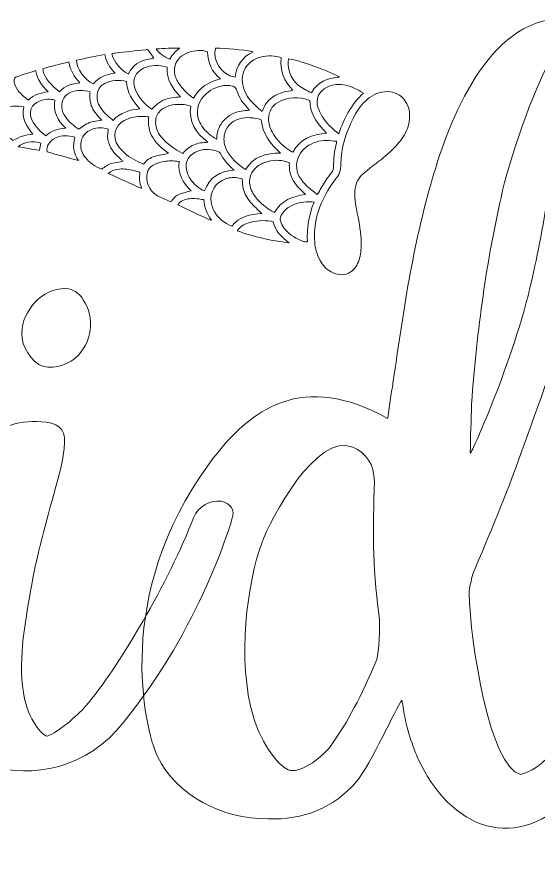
# Model space of a CAD drawing. Header units: inches. Extents: x 0.16 to 5.6, y -5.13 to -0.86.
# Drawn here: x 3.627 to 4.411, y -5.01 to -3.747 of the extents above; entities that cross this region are included whole.
import ezdxf

# ---------------------------------------------------------------- set-up
doc = ezdxf.new("R2010")
doc.units = ezdxf.units.IN
doc.header["$MEASUREMENT"] = 0
doc.layers.add('Layer 1', color=7, linetype='Continuous')

# ---------------------------------------------------------------- blocks, each defined once
blk = doc.blocks.new('block 3')
at = {"layer": 'Layer 1', "lineweight": 0}
blk.add_open_spline([(4.0745, -4.0869), (4.0731, -4.0653), (4.0762, -4.0484), (4.0824, -4.0321), (4.0876, -4.0184), (4.0946, -4.0056), (4.1035, -3.9938), (4.1041, -3.993), (4.1047, -3.992), (4.1054, -3.9912), (4.1113, -3.9847), (4.114, -3.9773), (4.114, -3.9682), (4.114, -3.9434), (4.1215, -3.9203), (4.1327, -3.8984), (4.1374, -3.8892), (4.1433, -3.8807), (4.1507, -3.8734), (4.1587, -3.8655), (4.1682, -3.8604), (4.1795, -3.8592), (4.1961, -3.8574), (4.2105, -3.8671), (4.2154, -3.8832), (4.2182, -3.8926), (4.2177, -3.9018), (4.2149, -3.911), (4.2121, -3.9202), (4.2075, -3.9286), (4.2012, -3.9358), (4.1956, -3.9422), (4.1897, -3.9482), (4.1833, -3.9538), (4.1763, -3.96), (4.1686, -3.9654), (4.1612, -3.9712), (4.1567, -3.9747), (4.1524, -3.9784), (4.148, -3.982), (4.1379, -3.9903), (4.1344, -4.0014), (4.1347, -4.014), (4.135, -4.0255), (4.1374, -4.0366), (4.1396, -4.0478), (4.1424, -4.0623), (4.145, -4.0769), (4.1444, -4.0917), (4.1441, -4.0996), (4.1432, -4.1074), (4.1402, -4.1148), (4.1372, -4.1223), (4.1327, -4.1286), (4.1251, -4.132), (4.1162, -4.1359), (4.1076, -4.1344), (4.0993, -4.1302), (4.0918, -4.1263), (4.0865, -4.1201), (4.0826, -4.1128), (4.0775, -4.1034), (4.0751, -4.0933), (4.0745, -4.0869)], degree=3, knots=[0, 0, 0, 0, 1, 1, 1, 2, 2, 2, 3, 3, 3, 4, 4, 4, 5, 5, 5, 6, 6, 6, 7, 7, 7, 8, 8, 8, 9, 9, 9, 10, 10, 10, 11, 11, 11, 12, 12, 12, 13, 13, 13, 14, 14, 14, 15, 15, 15, 16, 16, 16, 17, 17, 17, 18, 18, 18, 19, 19, 19, 20, 20, 20, 21, 21, 21, 21], dxfattribs=at)
blk = doc.blocks.new('block 2')
at = {"layer": 'Layer 1'}
blk.add_blockref('block 3', (0, 0), dxfattribs=at)
blk = doc.blocks.new('block 6')
at = {"layer": 'Layer 1', "lineweight": 0}
blk.add_open_spline([(3.8927, -3.9391), (3.899, -3.9362), (3.9058, -3.9357), (3.9137, -3.9352), (3.8954, -3.9209), (3.8848, -3.9041), (3.888, -3.8809), (3.879, -3.8779), (3.87, -3.8776), (3.8609, -3.8791), (3.8546, -3.8802), (3.8488, -3.8826), (3.8438, -3.8866), (3.8388, -3.8905), (3.8361, -3.8956), (3.8355, -3.902), (3.8346, -3.9116), (3.8376, -3.9199), (3.8435, -3.9272), (3.8523, -3.9381), (3.8639, -3.9453), (3.8761, -3.9523), (3.8809, -3.9464), (3.8862, -3.942), (3.8927, -3.9391)], degree=3, knots=[0, 0, 0, 0, 1, 1, 1, 2, 2, 2, 3, 3, 3, 4, 4, 4, 5, 5, 5, 6, 6, 6, 7, 7, 7, 8, 8, 8, 8], dxfattribs=at)
blk = doc.blocks.new('block 5')
at = {"layer": 'Layer 1'}
blk.add_blockref('block 6', (0, 0), dxfattribs=at)
blk = doc.blocks.new('block 9')
at = {"layer": 'Layer 1', "lineweight": 0}
blk.add_open_spline([(3.9065, -3.7975), (3.8969, -3.7964), (3.8878, -3.7985), (3.8792, -3.8026), (3.8666, -3.8086), (3.8608, -3.8226), (3.8649, -3.836), (3.8666, -3.8413), (3.8693, -3.8461), (3.8727, -3.8505), (3.8775, -3.8568), (3.8834, -3.862), (3.8894, -3.867), (3.8903, -3.8677), (3.8913, -3.8683), (3.8925, -3.8691), (3.9011, -3.8528), (3.9152, -3.8443), (3.9329, -3.8398), (3.92, -3.8291), (3.9134, -3.8159), (3.9135, -3.7991), (3.9109, -3.7985), (3.9087, -3.7977), (3.9065, -3.7975)], degree=3, knots=[0, 0, 0, 0, 1, 1, 1, 2, 2, 2, 3, 3, 3, 4, 4, 4, 5, 5, 5, 6, 6, 6, 7, 7, 7, 8, 8, 8, 8], dxfattribs=at)
blk = doc.blocks.new('block 8')
at = {"layer": 'Layer 1'}
blk.add_blockref('block 9', (0, 0), dxfattribs=at)
blk = doc.blocks.new('block 11')
at = {"layer": 'Layer 1', "lineweight": 0}
blk.add_open_spline([(3.8714, -4.0132), (3.8769, -4.0112), (3.8827, -4.0099), (3.8887, -4.0083), (3.8762, -3.9963), (3.8683, -3.9824), (3.8707, -3.9643), (3.8695, -3.964), (3.8685, -3.9638), (3.8674, -3.9637), (3.8597, -3.963), (3.852, -3.9631), (3.8445, -3.9648), (3.84, -3.9658), (3.8357, -3.9675), (3.8316, -3.9695), (3.8271, -3.9717), (3.8244, -3.9756), (3.823, -3.9804), (3.8195, -3.9926), (3.8254, -4.0085), (3.8365, -4.0146), (3.8434, -4.0185), (3.8509, -4.0213), (3.8585, -4.0248), (3.8616, -4.0194), (3.8657, -4.0152), (3.8714, -4.0132)], degree=3, knots=[0, 0, 0, 0, 1, 1, 1, 2, 2, 2, 3, 3, 3, 4, 4, 4, 5, 5, 5, 6, 6, 6, 7, 7, 7, 8, 8, 8, 9, 9, 9, 9], dxfattribs=at)
blk = doc.blocks.new('block 10')
at = {"layer": 'Layer 1'}
blk.add_blockref('block 11', (0, 0), dxfattribs=at)
blk = doc.blocks.new('block 7')
at = {"layer": 'Layer 1'}
for name in ['block 8', 'block 10']:
    blk.add_blockref(name, (0, 0), dxfattribs=at)
blk = doc.blocks.new('block 4')
at = {"layer": 'Layer 1'}
for name in ['block 7', 'block 5']:
    blk.add_blockref(name, (0, 0), dxfattribs=at)
blk = doc.blocks.new('block 14')
at = {"layer": 'Layer 1', "lineweight": 0}
blk.add_open_spline([(4.08, -4.0111), (4.0839, -4.0047), (4.0876, -3.9981), (4.0917, -3.9918), (4.0944, -3.9875), (4.0976, -3.9836), (4.1007, -3.9795), (4.1022, -3.9774), (4.1029, -3.9753), (4.1029, -3.9727), (4.103, -3.9603), (4.104, -3.9481), (4.1071, -3.9361), (4.1073, -3.9355), (4.1071, -3.9349), (4.1072, -3.9337), (4.1022, -3.9333), (4.0973, -3.9327), (4.0924, -3.9326), (4.0813, -3.9324), (4.0712, -3.9356), (4.0622, -3.9421), (4.0476, -3.9527), (4.0429, -3.9722), (4.0513, -3.9868), (4.0578, -3.9982), (4.068, -4.0059), (4.0784, -4.0138), (4.079, -4.0126), (4.0795, -4.0119), (4.08, -4.0111)], degree=3, knots=[0, 0, 0, 0, 1, 1, 1, 2, 2, 2, 3, 3, 3, 4, 4, 4, 5, 5, 5, 6, 6, 6, 7, 7, 7, 8, 8, 8, 9, 9, 9, 10, 10, 10, 10], dxfattribs=at)
blk = doc.blocks.new('block 13')
at = {"layer": 'Layer 1'}
blk.add_blockref('block 14', (0, 0), dxfattribs=at)
blk = doc.blocks.new('block 16')
at = {"layer": 'Layer 1', "lineweight": 0}
blk.add_open_spline([(4.1214, -3.8495), (4.1116, -3.8474), (4.1021, -3.8481), (4.093, -3.8524), (4.0806, -3.8583), (4.0749, -3.8711), (4.0797, -3.884), (4.0818, -3.8897), (4.0849, -3.8952), (4.0883, -3.9002), (4.0942, -3.9089), (4.1021, -3.9157), (4.1109, -3.9223), (4.1188, -3.8991), (4.1293, -3.8779), (4.1478, -3.8613), (4.1391, -3.8563), (4.1308, -3.8516), (4.1214, -3.8495)], degree=3, knots=[0, 0, 0, 0, 1, 1, 1, 2, 2, 2, 3, 3, 3, 4, 4, 4, 5, 5, 5, 6, 6, 6, 6], dxfattribs=at)
blk = doc.blocks.new('block 15')
at = {"layer": 'Layer 1'}
blk.add_blockref('block 16', (0, 0), dxfattribs=at)
blk = doc.blocks.new('block 18')
at = {"layer": 'Layer 1', "lineweight": 0}
blk.add_open_spline([(4.0735, -4.025), (4.0693, -4.0249), (4.0656, -4.0247), (4.062, -4.0249), (4.0521, -4.0252), (4.0429, -4.0279), (4.0347, -4.0335), (4.0303, -4.0365), (4.0267, -4.0401), (4.0243, -4.045), (4.0225, -4.0487), (4.0219, -4.0526), (4.0239, -4.0565), (4.0256, -4.0597), (4.0273, -4.0631), (4.0296, -4.0658), (4.0371, -4.0748), (4.0468, -4.0805), (4.0578, -4.0842), (4.0595, -4.0848), (4.0613, -4.0847), (4.0636, -4.0851), (4.062, -4.0641), (4.066, -4.0446), (4.0735, -4.025)], degree=3, knots=[0, 0, 0, 0, 1, 1, 1, 2, 2, 2, 3, 3, 3, 4, 4, 4, 5, 5, 5, 6, 6, 6, 7, 7, 7, 8, 8, 8, 8], dxfattribs=at)
blk = doc.blocks.new('block 17')
at = {"layer": 'Layer 1'}
blk.add_blockref('block 18', (0, 0), dxfattribs=at)
blk = doc.blocks.new('block 12')
at = {"layer": 'Layer 1'}
for name in ['block 15', 'block 13', 'block 17']:
    blk.add_blockref(name, (0, 0), dxfattribs=at)
blk = doc.blocks.new('block 21')
at = {"layer": 'Layer 1', "lineweight": 0}
blk.add_open_spline([(4.092, -3.9209), (4.0906, -3.9195), (4.0892, -3.918), (4.0879, -3.9166), (4.0764, -3.9041), (4.0671, -3.8906), (4.0673, -3.8723), (4.0507, -3.8664), (4.0344, -3.8662), (4.0189, -3.8754), (4.0098, -3.8807), (4.0056, -3.8892), (4.0052, -3.8996), (4.005, -3.9067), (4.007, -3.9133), (4.0103, -3.9195), (4.0172, -3.9325), (4.0275, -3.9422), (4.0401, -3.9496), (4.0405, -3.9498), (4.041, -3.9499), (4.0415, -3.95), (4.0526, -3.9304), (4.0705, -3.9228), (4.0919, -3.9217), (4.092, -3.9212), (4.092, -3.921), (4.092, -3.9209)], degree=3, knots=[0, 0, 0, 0, 1, 1, 1, 2, 2, 2, 3, 3, 3, 4, 4, 4, 5, 5, 5, 6, 6, 6, 7, 7, 7, 8, 8, 8, 9, 9, 9, 9], dxfattribs=at)
blk = doc.blocks.new('block 20')
at = {"layer": 'Layer 1'}
blk.add_blockref('block 21', (0, 0), dxfattribs=at)
blk = doc.blocks.new('block 23')
at = {"layer": 'Layer 1', "lineweight": 0}
blk.add_open_spline([(4.0607, -4.0139), (4.0535, -4.0071), (4.0469, -4.0007), (4.0422, -3.9927), (4.0373, -3.9844), (4.0359, -3.9755), (4.0364, -3.9663), (4.0272, -3.9614), (4.0134, -3.9617), (4.0054, -3.9637), (3.9972, -3.9657), (3.9898, -3.9692), (3.9841, -3.9756), (3.9776, -3.9829), (3.975, -3.9913), (3.9773, -4.0009), (3.9783, -4.0047), (3.9797, -4.0086), (3.9817, -4.0119), (3.9895, -4.0246), (4.0005, -4.0337), (4.0138, -4.041), (4.0243, -4.023), (4.0407, -4.016), (4.0607, -4.0139)], degree=3, knots=[0, 0, 0, 0, 1, 1, 1, 2, 2, 2, 3, 3, 3, 4, 4, 4, 5, 5, 5, 6, 6, 6, 7, 7, 7, 8, 8, 8, 8], dxfattribs=at)
blk = doc.blocks.new('block 22')
at = {"layer": 'Layer 1'}
blk.add_blockref('block 23', (0, 0), dxfattribs=at)
blk = doc.blocks.new('block 25')
at = {"layer": 'Layer 1', "lineweight": 0}
blk.add_open_spline([(4.0353, -3.8099), (4.0318, -3.8217), (4.0385, -3.8406), (4.0495, -3.8492), (4.0557, -3.854), (4.0626, -3.8576), (4.0699, -3.861), (4.0784, -3.8439), (4.0935, -3.8386), (4.1117, -3.8374), (4.1005, -3.8295), (4.0451, -3.8097), (4.0353, -3.8099)], degree=3, knots=[0, 0, 0, 0, 1, 1, 1, 2, 2, 2, 3, 3, 3, 4, 4, 4, 4], dxfattribs=at)
blk = doc.blocks.new('block 24')
at = {"layer": 'Layer 1'}
blk.add_blockref('block 25', (0, 0), dxfattribs=at)
blk = doc.blocks.new('block 27')
at = {"layer": 'Layer 1', "lineweight": 0}
blk.add_open_spline([(4.0359, -4.0863), (4.0249, -4.0779), (4.0153, -4.0688), (4.0121, -4.055), (4.0115, -4.0547), (4.0111, -4.0545), (4.0107, -4.0544), (4.0101, -4.0542), (4.0095, -4.0541), (4.0089, -4.054), (3.9973, -4.0523), (3.9859, -4.0527), (3.9747, -4.0564), (3.9681, -4.0586), (3.9624, -4.0621), (3.9579, -4.0684), (3.9836, -4.0773), (4.0093, -4.0833), (4.0359, -4.0863)], degree=3, knots=[0, 0, 0, 0, 1, 1, 1, 2, 2, 2, 3, 3, 3, 4, 4, 4, 5, 5, 5, 6, 6, 6, 6], dxfattribs=at)
blk = doc.blocks.new('block 26')
at = {"layer": 'Layer 1'}
blk.add_blockref('block 27', (0, 0), dxfattribs=at)
blk = doc.blocks.new('block 19')
at = {"layer": 'Layer 1'}
for name in ['block 24', 'block 20', 'block 22', 'block 26']:
    blk.add_blockref(name, (0, 0), dxfattribs=at)
blk = doc.blocks.new('block 30')
at = {"layer": 'Layer 1', "lineweight": 0}
blk.add_open_spline([(3.6109, -3.8837), (3.6001, -3.8883), (3.5962, -3.8984), (3.6007, -3.9092), (3.6015, -3.9109), (3.6024, -3.9124), (3.6033, -3.914), (3.6072, -3.9206), (3.6125, -3.926), (3.6184, -3.9307), (3.6195, -3.9316), (3.6206, -3.9323), (3.6209, -3.9325), (3.6262, -3.93), (3.6306, -3.9274), (3.6354, -3.9259), (3.6402, -3.9243), (3.6454, -3.9239), (3.6507, -3.923), (3.6411, -3.9111), (3.6334, -3.8988), (3.6371, -3.8822), (3.6279, -3.8802), (3.6193, -3.8802), (3.6109, -3.8837)], degree=3, knots=[0, 0, 0, 0, 1, 1, 1, 2, 2, 2, 3, 3, 3, 4, 4, 4, 5, 5, 5, 6, 6, 6, 7, 7, 7, 8, 8, 8, 8], dxfattribs=at)
blk = doc.blocks.new('block 29')
at = {"layer": 'Layer 1'}
blk.add_blockref('block 30', (0, 0), dxfattribs=at)
blk = doc.blocks.new('block 32')
at = {"layer": 'Layer 1', "lineweight": 0}
blk.add_open_spline([(3.6549, -3.8276), (3.6455, -3.8306), (3.6367, -3.8334), (3.6279, -3.8362), (3.6229, -3.8379), (3.6221, -3.8393), (3.6228, -3.8447), (3.6229, -3.8459), (3.6231, -3.8472), (3.6235, -3.8483), (3.6272, -3.8589), (3.6354, -3.8655), (3.6442, -3.8717), (3.6525, -3.8634), (3.6626, -3.8607), (3.6735, -3.8594), (3.6645, -3.8502), (3.6572, -3.8406), (3.6549, -3.8276)], degree=3, knots=[0, 0, 0, 0, 1, 1, 1, 2, 2, 2, 3, 3, 3, 4, 4, 4, 5, 5, 5, 6, 6, 6, 6], dxfattribs=at)
blk = doc.blocks.new('block 31')
at = {"layer": 'Layer 1'}
blk.add_blockref('block 32', (0, 0), dxfattribs=at)
blk = doc.blocks.new('block 28')
at = {"layer": 'Layer 1'}
for name in ['block 31', 'block 29']:
    blk.add_blockref(name, (0, 0), dxfattribs=at)
blk = doc.blocks.new('block 35')
at = {"layer": 'Layer 1', "lineweight": 0}
blk.add_open_spline([(3.8117, -3.8851), (3.8004, -3.873), (3.7919, -3.8603), (3.7916, -3.8438), (3.78, -3.8414), (3.769, -3.8415), (3.7585, -3.847), (3.7526, -3.85), (3.7492, -3.8547), (3.7478, -3.8611), (3.7462, -3.8691), (3.7478, -3.8764), (3.7523, -3.8831), (3.7574, -3.8906), (3.764, -3.8965), (3.7716, -3.9023), (3.7822, -3.8904), (3.7962, -3.8865), (3.8117, -3.8851)], degree=3, knots=[0, 0, 0, 0, 1, 1, 1, 2, 2, 2, 3, 3, 3, 4, 4, 4, 5, 5, 5, 6, 6, 6, 6], dxfattribs=at)
blk = doc.blocks.new('block 34')
at = {"layer": 'Layer 1'}
blk.add_blockref('block 35', (0, 0), dxfattribs=at)
blk = doc.blocks.new('block 37')
at = {"layer": 'Layer 1', "lineweight": 0}
blk.add_open_spline([(3.7398, -3.9157), (3.7297, -3.9196), (3.7239, -3.9267), (3.7229, -3.9378), (3.7222, -3.9457), (3.7249, -3.9524), (3.7297, -3.9583), (3.7362, -3.9664), (3.7446, -3.9718), (3.7544, -3.9757), (3.7588, -3.9718), (3.7635, -3.9686), (3.7691, -3.9672), (3.7747, -3.9658), (3.7804, -3.9649), (3.7863, -3.9638), (3.7852, -3.9629), (3.784, -3.9619), (3.783, -3.9609), (3.7795, -3.9574), (3.7757, -3.9542), (3.7726, -3.9504), (3.7649, -3.9409), (3.7613, -3.9301), (3.7639, -3.9177), (3.764, -3.9171), (3.764, -3.9165), (3.7641, -3.9155), (3.7559, -3.9128), (3.7478, -3.9126), (3.7398, -3.9157)], degree=3, knots=[0, 0, 0, 0, 1, 1, 1, 2, 2, 2, 3, 3, 3, 4, 4, 4, 5, 5, 5, 6, 6, 6, 7, 7, 7, 8, 8, 8, 9, 9, 9, 10, 10, 10, 10], dxfattribs=at)
blk = doc.blocks.new('block 36')
at = {"layer": 'Layer 1'}
blk.add_blockref('block 37', (0, 0), dxfattribs=at)
blk = doc.blocks.new('block 39')
at = {"layer": 'Layer 1', "lineweight": 0}
blk.add_open_spline([(3.7949, -3.8313), (3.8013, -3.819), (3.8116, -3.8124), (3.825, -3.8103), (3.8275, -3.8099), (3.83, -3.8094), (3.8327, -3.8089), (3.8298, -3.8048), (3.827, -3.8011), (3.8245, -3.7973), (3.8234, -3.7957), (3.822, -3.7959), (3.8205, -3.7961), (3.8052, -3.7977), (3.7899, -3.7994), (3.7746, -3.8011), (3.773, -3.8013), (3.7715, -3.8018), (3.7696, -3.8023), (3.7732, -3.8164), (3.7823, -3.8253), (3.7939, -3.8324), (3.7945, -3.8318), (3.7948, -3.8316), (3.7949, -3.8313)], degree=3, knots=[0, 0, 0, 0, 1, 1, 1, 2, 2, 2, 3, 3, 3, 4, 4, 4, 5, 5, 5, 6, 6, 6, 7, 7, 7, 8, 8, 8, 8], dxfattribs=at)
blk = doc.blocks.new('block 38')
at = {"layer": 'Layer 1'}
blk.add_blockref('block 39', (0, 0), dxfattribs=at)
blk = doc.blocks.new('block 33')
at = {"layer": 'Layer 1'}
for name in ['block 38', 'block 34', 'block 36']:
    blk.add_blockref(name, (0, 0), dxfattribs=at)
blk = doc.blocks.new('block 47')
at = {"layer": 'Layer 1', "lineweight": 0}
blk.add_open_spline([(3.7417, -3.8476), (3.7495, -3.8368), (3.7613, -3.8333), (3.7744, -3.8312), (3.7664, -3.8232), (3.7612, -3.8143), (3.7587, -3.8034), (3.7444, -3.8062), (3.7304, -3.8089), (3.7164, -3.8116), (3.7158, -3.824), (3.7286, -3.8417), (3.7417, -3.8476)], degree=3, knots=[0, 0, 0, 0, 1, 1, 1, 2, 2, 2, 3, 3, 3, 4, 4, 4, 4], dxfattribs=at)
blk = doc.blocks.new('block 46')
at = {"layer": 'Layer 1'}
blk.add_blockref('block 47', (0, 0), dxfattribs=at)
blk = doc.blocks.new('block 50')
at = {"layer": 'Layer 1', "lineweight": 0}
blk.add_open_spline([(3.7306, -3.9082), (3.7341, -3.9063), (3.7379, -3.9049), (3.7418, -3.9039), (3.7456, -3.9029), (3.7497, -3.9026), (3.7542, -3.902), (3.7483, -3.8958), (3.7432, -3.8899), (3.7398, -3.8827), (3.7363, -3.8752), (3.7361, -3.8673), (3.7368, -3.8594), (3.7277, -3.8564), (3.7162, -3.8566), (3.708, -3.8598), (3.6987, -3.8634), (3.6932, -3.8725), (3.6941, -3.8824), (3.6946, -3.8881), (3.6967, -3.8931), (3.7001, -3.8977), (3.7056, -3.905), (3.7126, -3.9107), (3.72, -3.9157), (3.7239, -3.9129), (3.727, -3.9101), (3.7306, -3.9082)], degree=3, knots=[0, 0, 0, 0, 1, 1, 1, 2, 2, 2, 3, 3, 3, 4, 4, 4, 5, 5, 5, 6, 6, 6, 7, 7, 7, 8, 8, 8, 9, 9, 9, 9], dxfattribs=at)
blk = doc.blocks.new('block 49')
at = {"layer": 'Layer 1'}
blk.add_blockref('block 50', (0, 0), dxfattribs=at)
blk = doc.blocks.new('block 52')
at = {"layer": 'Layer 1', "lineweight": 0}
blk.add_open_spline([(3.7194, -3.9628), (3.7119, -3.9518), (3.7102, -3.9403), (3.7138, -3.9277), (3.704, -3.9245), (3.6948, -3.9244), (3.6856, -3.9282), (3.6808, -3.9302), (3.677, -3.9335), (3.6743, -3.938), (3.6721, -3.9416), (3.6711, -3.9456), (3.6721, -3.9497), (3.6878, -3.954), (3.7032, -3.9583), (3.7194, -3.9628)], degree=3, knots=[0, 0, 0, 0, 1, 1, 1, 2, 2, 2, 3, 3, 3, 4, 4, 4, 5, 5, 5, 5], dxfattribs=at)
blk = doc.blocks.new('block 51')
at = {"layer": 'Layer 1'}
blk.add_blockref('block 52', (0, 0), dxfattribs=at)
blk = doc.blocks.new('block 48')
at = {"layer": 'Layer 1'}
for name in ['block 49', 'block 51']:
    blk.add_blockref(name, (0, 0), dxfattribs=at)
blk = doc.blocks.new('block 45')
at = {"layer": 'Layer 1'}
for name in ['block 46', 'block 48']:
    blk.add_blockref(name, (0, 0), dxfattribs=at)
blk = doc.blocks.new('block 55')
at = {"layer": 'Layer 1', "lineweight": 0}
blk.add_open_spline([(3.9731, -3.8832), (3.9666, -3.876), (3.9605, -3.8682), (3.9581, -3.8587), (3.9566, -3.8529), (3.9533, -3.851), (3.9483, -3.8503), (3.9463, -3.85), (3.9443, -3.8497), (3.9424, -3.8498), (3.9306, -3.8503), (3.9199, -3.8542), (3.9113, -3.8622), (3.9006, -3.8721), (3.8958, -3.8842), (3.8995, -3.8989), (3.9018, -3.9078), (3.907, -3.915), (3.9137, -3.9211), (3.9177, -3.9247), (3.922, -3.9278), (3.9272, -3.9305), (3.9273, -3.9286), (3.9274, -3.9273), (3.9275, -3.926), (3.9283, -3.9171), (3.9317, -3.9094), (3.9377, -3.9027), (3.9448, -3.8947), (3.9537, -3.8899), (3.9643, -3.8884), (3.9681, -3.8878), (3.9719, -3.8876), (3.9766, -3.8871), (3.9751, -3.8855), (3.9741, -3.8843), (3.9731, -3.8832)], degree=3, knots=[0, 0, 0, 0, 1, 1, 1, 2, 2, 2, 3, 3, 3, 4, 4, 4, 5, 5, 5, 6, 6, 6, 7, 7, 7, 8, 8, 8, 9, 9, 9, 10, 10, 10, 11, 11, 11, 12, 12, 12, 12], dxfattribs=at)
blk = doc.blocks.new('block 54')
at = {"layer": 'Layer 1'}
blk.add_blockref('block 55', (0, 0), dxfattribs=at)
blk = doc.blocks.new('block 57')
at = {"layer": 'Layer 1', "lineweight": 0}
blk.add_open_spline([(3.9323, -3.9515), (3.9318, -3.9506), (3.9308, -3.9499), (3.9299, -3.9495), (3.92, -3.9457), (3.9099, -3.9447), (3.8997, -3.948), (3.8872, -3.9521), (3.8776, -3.9636), (3.8821, -3.9789), (3.8859, -3.9917), (3.8945, -4.0006), (3.9059, -4.007), (3.9068, -4.0076), (3.908, -4.0079), (3.909, -4.0084), (3.9164, -3.9878), (3.9317, -3.9787), (3.9532, -3.9771), (3.9445, -3.9691), (3.9372, -3.9613), (3.9323, -3.9515)], degree=3, knots=[0, 0, 0, 0, 1, 1, 1, 2, 2, 2, 3, 3, 3, 4, 4, 4, 5, 5, 5, 6, 6, 6, 7, 7, 7, 7], dxfattribs=at)
blk = doc.blocks.new('block 56')
at = {"layer": 'Layer 1'}
blk.add_blockref('block 57', (0, 0), dxfattribs=at)
blk = doc.blocks.new('block 59')
at = {"layer": 'Layer 1', "lineweight": 0}
blk.add_open_spline([(3.9252, -3.7938), (3.9211, -3.8116), (3.9325, -3.8334), (3.9549, -3.8376), (3.9566, -3.8198), (3.9659, -3.8072), (3.9819, -3.7991), (3.9629, -3.7959), (3.9441, -3.7943), (3.9252, -3.7938)], degree=3, knots=[0, 0, 0, 0, 1, 1, 1, 2, 2, 2, 3, 3, 3, 3], dxfattribs=at)
blk = doc.blocks.new('block 58')
at = {"layer": 'Layer 1'}
blk.add_blockref('block 59', (0, 0), dxfattribs=at)
blk = doc.blocks.new('block 61')
at = {"layer": 'Layer 1', "lineweight": 0}
blk.add_open_spline([(3.9186, -4.0528), (3.9189, -4.0526), (3.9191, -4.0523), (3.9193, -4.0521), (3.9123, -4.0431), (3.9085, -4.033), (3.9077, -4.0214), (3.904, -4.0209), (3.9006, -4.0203), (3.8971, -4.02), (3.8899, -4.0193), (3.8829, -4.0199), (3.8763, -4.0227), (3.8731, -4.0241), (3.8703, -4.0257), (3.8687, -4.0295), (3.8855, -4.0373), (3.902, -4.0451), (3.9186, -4.0528)], degree=3, knots=[0, 0, 0, 0, 1, 1, 1, 2, 2, 2, 3, 3, 3, 4, 4, 4, 5, 5, 5, 6, 6, 6, 6], dxfattribs=at)
blk = doc.blocks.new('block 60')
at = {"layer": 'Layer 1'}
blk.add_blockref('block 61', (0, 0), dxfattribs=at)
blk = doc.blocks.new('block 53')
at = {"layer": 'Layer 1'}
for name in ['block 58', 'block 54', 'block 56', 'block 60']:
    blk.add_blockref(name, (0, 0), dxfattribs=at)
blk = doc.blocks.new('block 207')
at = {"layer": 'Layer 1', "lineweight": 0}
for points, knots in [([(3.6346, -4.2151), (3.6382, -4.1827), (3.6724, -4.1503), (3.7048, -4.1557), (3.7138, -4.1575), (3.7229, -4.1647), (3.7264, -4.1719), (3.7445, -4.1989), (3.7409, -4.2368), (3.7138, -4.2602), (3.7013, -4.271), (3.676, -4.2782), (3.6598, -4.2692), (3.6418, -4.2566), (3.631, -4.2349), (3.6346, -4.2151)], [0, 0, 0, 0, 1, 1, 1, 2, 2, 2, 3, 3, 3, 4, 4, 4, 5, 5, 5, 5]), ([(3.9499, -4.5016), (3.9463, -4.516), (3.8958, -4.68), (3.7769, -4.8187), (3.7193, -4.8836), (3.6328, -4.8908), (3.5769, -4.8692), (3.5156, -4.844), (3.4904, -4.7935), (3.4832, -4.7322), (3.4742, -4.6367), (3.494, -4.5467), (3.5355, -4.462), (3.5481, -4.4367), (3.5625, -4.4133), (3.5769, -4.3917), (3.5985, -4.3593), (3.6328, -4.3521), (3.6706, -4.3557), (3.694, -4.3593), (3.7013, -4.3701), (3.6976, -4.3953), (3.6958, -4.4151), (3.6904, -4.435), (3.685, -4.4548), (3.6706, -4.5052), (3.6562, -4.5575), (3.6472, -4.6097), (3.6382, -4.662), (3.6274, -4.7196), (3.6382, -4.7719), (3.6472, -4.8097), (3.6688, -4.8295), (3.6724, -4.8277), (3.6886, -4.8223), (3.7175, -4.7971), (3.7301, -4.7827), (3.7787, -4.7268), (3.8562, -4.5935), (3.8922, -4.4998), (3.8994, -4.4818), (3.9175, -4.4728), (3.9337, -4.4746), (3.9481, -4.4782), (3.9553, -4.4872), (3.9499, -4.5016)], [0, 0, 0, 0, 1, 1, 1, 2, 2, 2, 3, 3, 3, 4, 4, 4, 5, 5, 5, 6, 6, 6, 7, 7, 7, 8, 8, 8, 9, 9, 9, 10, 10, 10, 11, 11, 11, 12, 12, 12, 13, 13, 13, 14, 14, 14, 15, 15, 15, 15])]:
    blk.add_open_spline(points, degree=3, knots=knots, dxfattribs=at)
blk = doc.blocks.new('block 206')
at = {"layer": 'Layer 1'}
blk.add_blockref('block 207', (0, 0), dxfattribs=at)
blk = doc.blocks.new('block 209')
at = {"layer": 'Layer 1', "lineweight": 0}
for points, knots in [([(4.4867, -4.7539), (4.5246, -4.6764), (4.5678, -4.5809), (4.6003, -4.5016), (4.6039, -4.489), (4.6147, -4.4692), (4.6453, -4.4746), (4.6633, -4.48), (4.6633, -4.5034), (4.6597, -4.5106), (4.6345, -4.5863), (4.5912, -4.6944), (4.5534, -4.7665), (4.5282, -4.8205), (4.5048, -4.8656), (4.4669, -4.9106), (4.3786, -5.0097), (4.2777, -4.9665), (4.2291, -4.8602), (4.2201, -4.8386), (4.2111, -4.8133), (4.2057, -4.7737), (4.1967, -4.7845), (4.1588, -4.871), (4.1372, -4.8962), (4.103, -4.9358), (4.0579, -4.9539), (4.0039, -4.9521), (3.9354, -4.9521), (3.867, -4.9178), (3.8381, -4.8584), (3.8183, -4.8151), (3.7714, -4.6151), (3.9156, -4.4187), (3.9786, -4.3322), (4.0579, -4.28), (4.184, -4.3503), (4.1859, -4.3449), (4.1894, -4.3106), (4.1913, -4.3034), (4.2057, -4.2025), (4.2201, -4.0998), (4.2489, -3.9989), (4.2723, -3.9142), (4.3282, -3.7611), (4.4345, -3.7503), (4.4705, -3.7467), (4.4867, -3.7575), (4.4939, -3.7917), (4.503, -3.8278), (4.4976, -3.9322), (4.4939, -3.9683), (4.4777, -4.1413), (4.4435, -4.2422), (4.384, -4.4043), (4.3624, -4.4656), (4.3372, -4.525), (4.312, -4.5845), (4.3102, -4.5935), (4.3066, -4.6043), (4.3066, -4.6133), (4.3084, -4.6854), (4.3372, -4.8746), (4.384, -4.8854), (4.4327, -4.8728), (4.4597, -4.8115), (4.4867, -4.7539)], [0, 0, 0, 0, 1, 1, 1, 2, 2, 2, 3, 3, 3, 4, 4, 4, 5, 5, 5, 6, 6, 6, 7, 7, 7, 8, 8, 8, 9, 9, 9, 10, 10, 10, 11, 11, 11, 12, 12, 12, 13, 13, 13, 14, 14, 14, 15, 15, 15, 16, 16, 16, 17, 17, 17, 18, 18, 18, 19, 19, 19, 20, 20, 20, 21, 21, 21, 22, 22, 22, 22]), ([(4.4039, -4.1286), (4.4219, -4.0476), (4.4453, -3.9124), (4.4345, -3.8025), (4.4093, -3.8404), (4.3714, -3.9467), (4.357, -4.0079), (4.3318, -4.1178), (4.3192, -4.2133), (4.3102, -4.3286), (4.3102, -4.3539), (4.3084, -4.3773), (4.3084, -4.4025), (4.3102, -4.4025), (4.3786, -4.253), (4.4039, -4.1286)], [0, 0, 0, 0, 1, 1, 1, 2, 2, 2, 3, 3, 3, 4, 4, 4, 5, 5, 5, 5]), ([(4.0976, -4.844), (4.1264, -4.8025), (4.1426, -4.7719), (4.1678, -4.7124), (4.1714, -4.7016), (4.1732, -4.6638), (4.1714, -4.6476), (4.1606, -4.5665), (4.1624, -4.516), (4.1642, -4.4458), (4.1642, -4.4187), (4.1516, -4.4025), (4.1318, -4.3935), (4.0778, -4.3701), (4.0075, -4.5016), (3.9949, -4.5377), (3.9732, -4.5953), (3.957, -4.7142), (3.9823, -4.7989), (3.9877, -4.8187), (4.0093, -4.8656), (4.0345, -4.8782), (4.0507, -4.8854), (4.0832, -4.862), (4.0976, -4.844)], [0, 0, 0, 0, 1, 1, 1, 2, 2, 2, 3, 3, 3, 4, 4, 4, 5, 5, 5, 6, 6, 6, 7, 7, 7, 8, 8, 8, 8])]:
    blk.add_open_spline(points, degree=3, knots=knots, dxfattribs=at)
blk = doc.blocks.new('block 208')
at = {"layer": 'Layer 1'}
blk.add_blockref('block 209', (0, 0), dxfattribs=at)
blk = doc.blocks.new('block 195')
at = {"layer": 'Layer 1'}
for name in ['block 208', 'block 206']:
    blk.add_blockref(name, (0, 0), dxfattribs=at)
blk = doc.blocks.new('block 228')
at = {"layer": 'Layer 1', "lineweight": 0}
blk.add_open_spline([(4.0233, -3.9515), (4.0073, -3.9376), (3.9958, -3.9223), (3.9942, -3.9013), (3.9831, -3.8982), (3.9721, -3.8968), (3.9612, -3.9001), (3.949, -3.9038), (3.9408, -3.912), (3.9386, -3.9249), (3.9373, -3.9324), (3.9385, -3.9397), (3.9419, -3.9465), (3.9483, -3.959), (3.9583, -3.9682), (3.9703, -3.9761), (3.9827, -3.9568), (4.0011, -3.9512), (4.0233, -3.9515)], degree=3, knots=[0, 0, 0, 0, 1, 1, 1, 2, 2, 2, 3, 3, 3, 4, 4, 4, 5, 5, 5, 6, 6, 6, 6], dxfattribs=at)
blk = doc.blocks.new('block 227')
at = {"layer": 'Layer 1'}
blk.add_blockref('block 228', (0, 0), dxfattribs=at)
blk = doc.blocks.new('block 230')
at = {"layer": 'Layer 1', "lineweight": 0}
blk.add_open_spline([(4.0217, -3.8075), (4.0107, -3.8042), (3.9998, -3.8048), (3.9891, -3.8085), (3.9717, -3.8146), (3.9628, -3.8306), (3.9664, -3.8487), (3.9699, -3.8665), (3.9819, -3.8781), (3.9956, -3.889), (3.9962, -3.8876), (3.9966, -3.8866), (3.997, -3.8856), (3.9993, -3.8794), (4.003, -3.8742), (4.008, -3.87), (4.0141, -3.8648), (4.0211, -3.8614), (4.0288, -3.8596), (4.0329, -3.8586), (4.0371, -3.858), (4.0418, -3.8571), (4.0278, -3.8435), (4.022, -3.8273), (4.0241, -3.8084), (4.0231, -3.808), (4.0224, -3.8077), (4.0217, -3.8075)], degree=3, knots=[0, 0, 0, 0, 1, 1, 1, 2, 2, 2, 3, 3, 3, 4, 4, 4, 5, 5, 5, 6, 6, 6, 7, 7, 7, 8, 8, 8, 9, 9, 9, 9], dxfattribs=at)
blk = doc.blocks.new('block 229')
at = {"layer": 'Layer 1'}
blk.add_blockref('block 230', (0, 0), dxfattribs=at)
blk = doc.blocks.new('block 232')
at = {"layer": 'Layer 1', "lineweight": 0}
blk.add_open_spline([(3.9456, -3.9889), (3.9308, -3.9917), (3.9184, -4.0027), (3.9185, -4.0208), (3.9186, -4.0272), (3.9205, -4.0332), (3.9235, -4.0388), (3.9294, -4.0495), (3.9384, -4.0565), (3.9497, -4.0611), (3.9611, -4.0466), (3.9772, -4.0434), (3.9949, -4.0421), (3.9932, -4.0406), (3.9922, -4.0397), (3.9912, -4.0388), (3.9869, -4.0344), (3.9823, -4.0303), (3.9782, -4.0257), (3.9729, -4.0196), (3.9689, -4.0126), (3.9671, -4.0047), (3.9661, -4.0001), (3.9661, -3.9953), (3.9656, -3.9904), (3.959, -3.9879), (3.9523, -3.9876), (3.9456, -3.9889)], degree=3, knots=[0, 0, 0, 0, 1, 1, 1, 2, 2, 2, 3, 3, 3, 4, 4, 4, 5, 5, 5, 6, 6, 6, 7, 7, 7, 8, 8, 8, 9, 9, 9, 9], dxfattribs=at)
blk = doc.blocks.new('block 231')
at = {"layer": 'Layer 1'}
blk.add_blockref('block 232', (0, 0), dxfattribs=at)
blk = doc.blocks.new('block 226')
at = {"layer": 'Layer 1'}
for name in ['block 229', 'block 227', 'block 231']:
    blk.add_blockref(name, (0, 0), dxfattribs=at)
blk = doc.blocks.new('block 240')
at = {"layer": 'Layer 1', "lineweight": 0}
blk.add_open_spline([(3.8342, -3.9564), (3.8407, -3.9546), (3.8475, -3.9534), (3.8546, -3.9518), (3.8456, -3.9451), (3.8373, -3.9382), (3.8314, -3.9288), (3.8252, -3.9191), (3.8236, -3.9084), (3.825, -3.897), (3.8218, -3.8967), (3.8193, -3.8963), (3.8167, -3.8963), (3.8067, -3.896), (3.797, -3.8974), (3.7882, -3.9025), (3.7735, -3.9108), (3.7696, -3.9268), (3.779, -3.9407), (3.7816, -3.9446), (3.785, -3.9481), (3.7885, -3.9513), (3.7967, -3.9587), (3.8064, -3.9637), (3.8171, -3.968), (3.8216, -3.9621), (3.8274, -3.9584), (3.8342, -3.9564)], degree=3, knots=[0, 0, 0, 0, 1, 1, 1, 2, 2, 2, 3, 3, 3, 4, 4, 4, 5, 5, 5, 6, 6, 6, 7, 7, 7, 8, 8, 8, 9, 9, 9, 9], dxfattribs=at)
blk = doc.blocks.new('block 239')
at = {"layer": 'Layer 1'}
blk.add_blockref('block 240', (0, 0), dxfattribs=at)
blk = doc.blocks.new('block 242')
at = {"layer": 'Layer 1', "lineweight": 0}
blk.add_open_spline([(3.8171, -3.8239), (3.8051, -3.8293), (3.7998, -3.8416), (3.804, -3.8538), (3.8087, -3.8674), (3.818, -3.8774), (3.8294, -3.8853), (3.8329, -3.8821), (3.836, -3.8789), (3.8396, -3.8763), (3.8477, -3.8705), (3.857, -3.868), (3.8668, -3.8675), (3.8686, -3.8674), (3.8703, -3.8672), (3.8729, -3.8669), (3.8604, -3.8543), (3.8514, -3.8407), (3.8529, -3.8225), (3.8405, -3.8187), (3.8286, -3.8186), (3.8171, -3.8239)], degree=3, knots=[0, 0, 0, 0, 1, 1, 1, 2, 2, 2, 3, 3, 3, 4, 4, 4, 5, 5, 5, 6, 6, 6, 7, 7, 7, 7], dxfattribs=at)
blk = doc.blocks.new('block 241')
at = {"layer": 'Layer 1'}
blk.add_blockref('block 242', (0, 0), dxfattribs=at)
blk = doc.blocks.new('block 244')
at = {"layer": 'Layer 1', "lineweight": 0}
blk.add_open_spline([(3.8141, -4.0037), (3.8109, -3.9962), (3.8106, -3.9883), (3.8117, -3.9802), (3.8074, -3.9791), (3.8038, -3.9779), (3.8, -3.9772), (3.7928, -3.9756), (3.7855, -3.9746), (3.7781, -3.976), (3.7733, -3.9769), (3.7686, -3.9781), (3.7641, -3.982), (3.7808, -3.9896), (3.7971, -3.997), (3.8133, -4.0044), (3.8136, -4.0042), (3.8138, -4.0039), (3.8141, -4.0037)], degree=3, knots=[0, 0, 0, 0, 1, 1, 1, 2, 2, 2, 3, 3, 3, 4, 4, 4, 5, 5, 5, 6, 6, 6, 6], dxfattribs=at)
blk = doc.blocks.new('block 243')
at = {"layer": 'Layer 1'}
blk.add_blockref('block 244', (0, 0), dxfattribs=at)
blk = doc.blocks.new('block 246')
at = {"layer": 'Layer 1', "lineweight": 0}
blk.add_open_spline([(3.8716, -3.7938), (3.8598, -3.7936), (3.8481, -3.7939), (3.8362, -3.7949), (3.8399, -3.8012), (3.847, -3.8065), (3.8568, -3.8103), (3.8603, -3.8037), (3.865, -3.798), (3.8716, -3.7938)], degree=3, knots=[0, 0, 0, 0, 1, 1, 1, 2, 2, 2, 3, 3, 3, 3], dxfattribs=at)
blk = doc.blocks.new('block 245')
at = {"layer": 'Layer 1'}
blk.add_blockref('block 246', (0, 0), dxfattribs=at)
blk = doc.blocks.new('block 238')
at = {"layer": 'Layer 1'}
for name in ['block 245', 'block 241', 'block 239', 'block 243']:
    blk.add_blockref(name, (0, 0), dxfattribs=at)
blk = doc.blocks.new('block 249')
at = {"layer": 'Layer 1', "lineweight": 0}
blk.add_open_spline([(3.7004, -3.9141), (3.6877, -3.9021), (3.6805, -3.8888), (3.6839, -3.8718), (3.677, -3.8698), (3.6688, -3.8703), (3.6615, -3.8731), (3.6478, -3.8783), (3.6435, -3.8892), (3.6498, -3.9024), (3.6544, -3.9119), (3.6616, -3.9191), (3.6702, -3.9257), (3.6786, -3.9177), (3.6887, -3.9151), (3.7004, -3.9141)], degree=3, knots=[0, 0, 0, 0, 1, 1, 1, 2, 2, 2, 3, 3, 3, 4, 4, 4, 5, 5, 5, 5], dxfattribs=at)
blk = doc.blocks.new('block 248')
at = {"layer": 'Layer 1'}
blk.add_blockref('block 249', (0, 0), dxfattribs=at)
blk = doc.blocks.new('block 251')
at = {"layer": 'Layer 1', "lineweight": 0}
blk.add_open_spline([(3.6655, -3.8249), (3.6682, -3.841), (3.6796, -3.8499), (3.6907, -3.8595), (3.6987, -3.8497), (3.7096, -3.8475), (3.7215, -3.8461), (3.713, -3.8367), (3.7066, -3.8271), (3.705, -3.8145), (3.6915, -3.8179), (3.6785, -3.8208), (3.6655, -3.8249)], degree=3, knots=[0, 0, 0, 0, 1, 1, 1, 2, 2, 2, 3, 3, 3, 4, 4, 4, 4], dxfattribs=at)
blk = doc.blocks.new('block 250')
at = {"layer": 'Layer 1'}
blk.add_blockref('block 251', (0, 0), dxfattribs=at)
blk = doc.blocks.new('block 253')
at = {"layer": 'Layer 1', "lineweight": 0}
blk.add_open_spline([(3.6604, -3.9475), (3.6612, -3.9435), (3.6619, -3.9399), (3.6625, -3.9364), (3.6501, -3.9325), (3.6368, -3.9344), (3.6285, -3.9419), (3.6396, -3.9438), (3.6501, -3.9457), (3.6604, -3.9475)], degree=3, knots=[0, 0, 0, 0, 1, 1, 1, 2, 2, 2, 3, 3, 3, 3], dxfattribs=at)
blk = doc.blocks.new('block 252')
at = {"layer": 'Layer 1'}
blk.add_blockref('block 253', (0, 0), dxfattribs=at)
blk = doc.blocks.new('block 247')
at = {"layer": 'Layer 1'}
for name in ['block 250', 'block 248', 'block 252']:
    blk.add_blockref(name, (0, 0), dxfattribs=at)

msp = doc.modelspace()

# ---------------------------------------------------------------- block references
at = {"layer": 'Layer 1'}
for name in ['block 195', 'block 33', 'block 238', 'block 4', 'block 53', 'block 45', 'block 226', 'block 19', 'block 247', 'block 28', 'block 12', 'block 2']:
    msp.add_blockref(name, (0, 0), dxfattribs=at)

doc.saveas('drawing.dxf')
